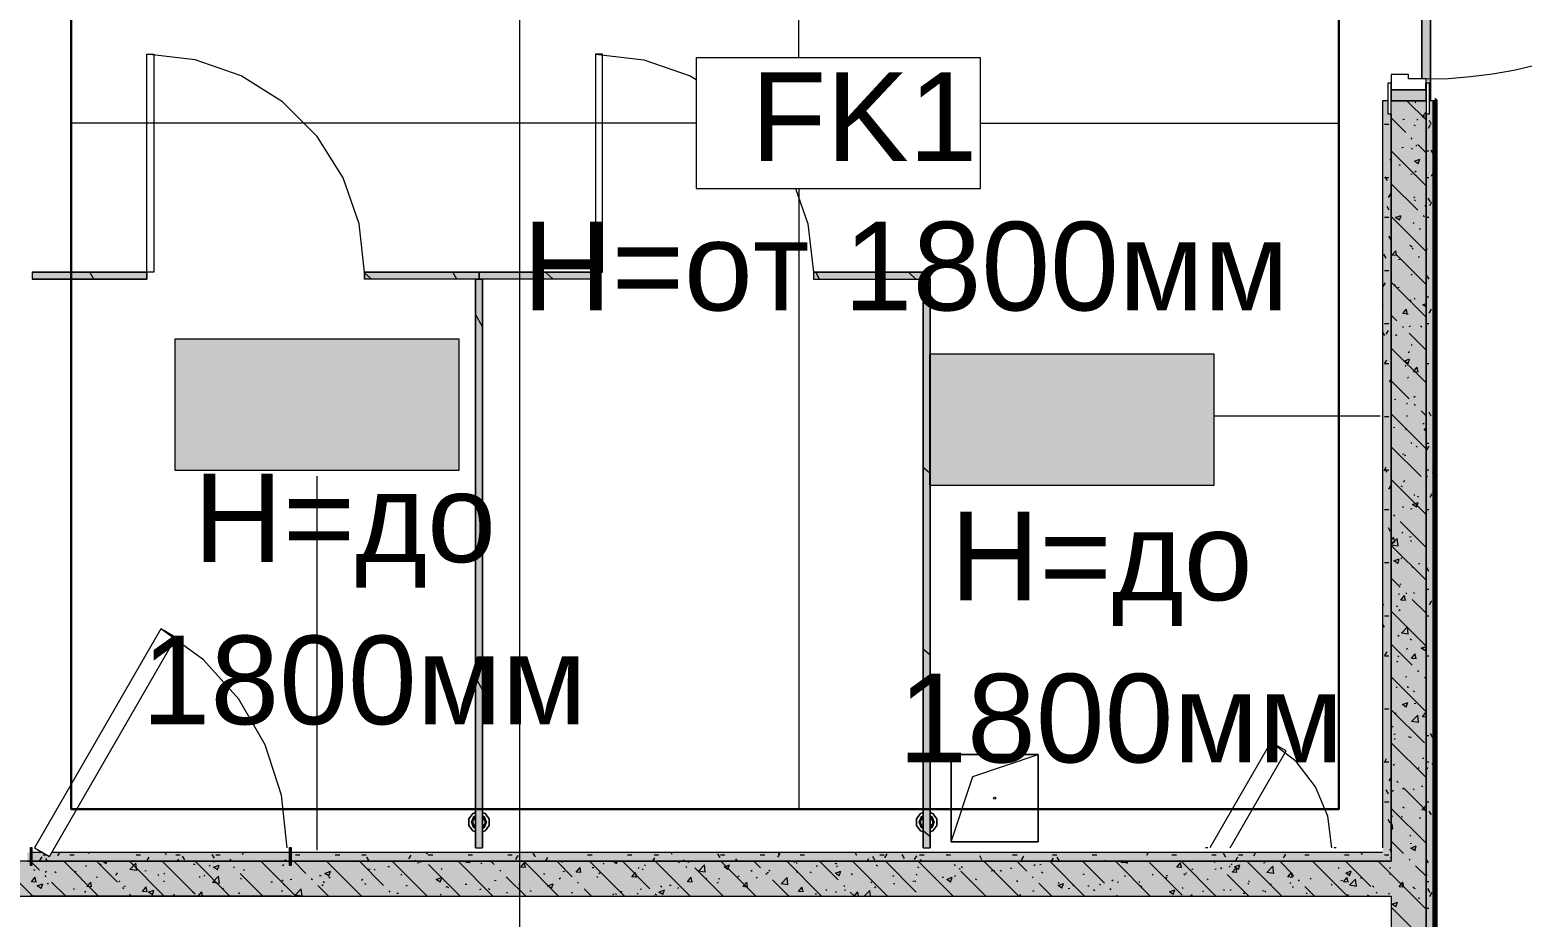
# Model space of a CAD drawing. Header units: millimetres. Extents: x -3817 to 677485, y -22715 to 103890.
# Drawn here: x 398118 to 401543, y 25246 to 27282 of the extents above; entities that cross this region are included whole.
import ezdxf

# ---------------------------------------------------------------- set-up
doc = ezdxf.new("R2010")
doc.units = ezdxf.units.MM
doc.layers.add('PDF _Геометрия', color=7, linetype='Continuous', true_color=0x1d1d1d)
doc.layers.add('PDF _Сплошная заливка', color=7, linetype='Continuous', true_color=0xffffff)
doc.layers.add('PDF _Текст', color=7, linetype='Continuous')
doc.styles.add('PDF GOST-Common', font='arial.ttf')

msp = doc.modelspace()

# ---------------------------------------------------------------- hatches: boundary and pattern name
at = {"layer": 'PDF _Сплошная заливка', "transparency": 33554559}
h = msp.add_hatch(color=256, dxfattribs=at)
h.paths.add_polyline_path([(401222.9, 25394), (401242.9, 25394), (401242.5, 27089), (401234.9, 27089), (401234.9, 27119), (401222.9, 27119), (401222.9, 25405)], flags=0)
h.paths.add_polyline_path([(401234.9, 28219), (401234.9, 28249), (401242.9, 28249), (401242.9, 28499), (401222.9, 28499), (401222.9, 28219)], flags=0)
h = msp.add_hatch(color=256, dxfattribs=at)
h.paths.add_polyline_path([(401322.9, 21019), (401322.9, 21459), (401242.9, 21459), (401242.9, 21019), (401247.9, 21019)], flags=0)
h.paths.add_polyline_path([(401242.9, 22559), (401322.9, 22559), (401322.9, 24619), (401242.9, 24619), (401242.9, 22589)], flags=0)
h.paths.add_polyline_path([(401322.9, 25119), (401322.9, 27119), (401242.9, 27119), (401242.9, 25119), (401256.8, 25119)], flags=0)
h.paths.add_polyline_path([(401322.9, 28219), (401322.9, 28506.5), (401242.9, 28506.5), (401242.9, 28219)], flags=0)
h = msp.add_hatch(color=256, dxfattribs=at)
h.paths.add_polyline_path([(401342.9, 20719), (401342.9, 21459), (401330.9, 21459), (401330.9, 21429), (401322.9, 21429), (401322.9, 20719)], flags=0)
h.paths.add_polyline_path([(401342.9, 22559), (401342.9, 27119), (401330.9, 27119), (401330.9, 27089), (401322.9, 27089), (401322.9, 22589), (401330.9, 22589), (401330.9, 22559)], flags=0)
h.paths.add_polyline_path([(401330.9, 28219), (401342.9, 28219), (401342.9, 28469), (401322.9, 28469), (401322.9, 28249), (401330.9, 28249)], flags=0)
at = {"layer": 'PDF _Сплошная заливка', "true_color": 0x494949, "transparency": 33554559}
h = msp.add_hatch(color=251, dxfattribs=at)
h.paths.add_polyline_path([(401322.9, 28169), (401332.9, 28169), (401330.9, 28179), (401322.9, 28179)], flags=0)
h.paths.add_polyline_path([(401332.9, 27119), (401332.9, 28129), (401322.9, 28129), (401322.9, 28169), (401312.9, 28169), (401312.9, 27169), (401322.9, 27169), (401324.7, 27159), (401330.9, 27159), (401330.9, 27119)], flags=0)
at = {"layer": 'PDF _Сплошная заливка', "true_color": 0xe2ddcd, "transparency": 33554559}
for points in [[(399141.3, 25405), (399157.3, 25405), (399157.3, 26709.5), (399141.3, 26709.5), (399141.3, 25599.6)], [(400168.6, 25405), (400184.6, 25405), (400184.6, 26709.5), (400168.6, 26709.5), (400168.6, 25599.6)]]:
    msp.add_hatch(color=254, dxfattribs=at).paths.add_polyline_path(points)
at = {"layer": 'PDF _Сплошная заливка', "transparency": 33554559}
h = msp.add_hatch(color=256, dxfattribs=at)
h.paths.add_polyline_path([(398118.9, 25374), (398118.9, 25394), (398112.9, 25394), (398112.9, 25374)], flags=0)
h.paths.add_polyline_path([(401242.9, 25374), (401242.9, 25394), (398718.9, 25394), (398718.9, 25374), (400768.6, 25374)], flags=0)
h.paths.add_polyline_path([(398518, 25374), (398713.9, 25374), (398713.9, 25394), (398168.7, 25394), (398163.5, 25385), (398147.9, 25394), (398123.9, 25394), (398123.9, 25374)], flags=0)
msp.add_hatch(color=256, dxfattribs=at).paths.add_polyline_path([(399268.2, 25294), (401242.9, 25294), (401242.9, 25374), (398718.9, 25374), (398718.9, 25365), (398713.9, 25365), (398713.9, 25374), (398123.9, 25373.7), (398123.9, 25365), (398118.9, 25365), (398118.9, 25374), (398092.9, 25374), (398092.9, 25294), (398893.1, 25294)])

# ---------------------------------------------------------------- linework, layer by layer
at = {"layer": 'PDF _Геометрия', "color": 253, "lineweight": 9, "true_color": 0xaaaaaa}
for points in [[(399242.9, 24888.6), (399242.9, 26817.1), (399242.9, 29317.1)], [(398708.9, 25405), (398696.2, 25525.6), (398658.7, 25640.9), (398598.1, 25745.9), (398517, 25836), (398418.9, 25907.3)], [(401106.9, 25405), (401097.3, 25477.5), (401069.4, 25545), (401024.9, 25603), (400966.9, 25647.5)]]:
    msp.add_lwpolyline(points, dxfattribs=at)
at = {"layer": 'PDF _Геометрия', "color": 231, "lineweight": 30, "true_color": 0xff80c0}
msp.add_lwpolyline([(401122.9, 28399), (400702.9, 28399), (400702.9, 28699), (398212.9, 28699), (398212.9, 25494), (401122.9, 25494)], close=True, dxfattribs=at)
at = {"layer": 'PDF _Геометрия', "color": 7, "lineweight": 9}
for points in [[(399882.9, 27217.4), (399882.9, 28699)], [(398112.9, 25374), (398118.9, 25374), (398112.9, 25374), (398092.9, 25374), (398092.9, 28536.5), (398092.9, 25374)], [(399416.7, 26709.5), (399416.7, 26725.5), (399416.7, 26709.5), (399149.6, 26709.5), (398886.8, 26709.5), (398886.8, 26725.5), (398874.2, 26836.7), (398837.2, 26942.4), (398777.7, 27037.2), (398698.5, 27116.4), (398603.7, 27176), (398498, 27212.9), (398386.8, 27225.5), (398402.8, 27225.5), (398402.8, 26725.5), (398386.8, 26725.5), (398386.8, 27225.5)], [(399416.7, 27225.5), (399416.7, 26725.5), (399432.7, 26725.5), (399432.7, 27225.5), (399416.7, 27225.5), (399527.9, 27212.9), (399633.6, 27176), (399647.4, 27167.3)], [(401222.9, 27119), (401222.9, 25405)], [(399647.4, 27067.4), (398212.9, 27067.4)], [(401242.9, 25394), (401242.9, 27089), (401242.9, 25394), (401242.9, 25374), (398718.9, 25374), (401242.9, 25374)], [(400300.5, 27067.4), (401122.9, 27067.4)], [(399875.9, 26917.4), (399904.1, 26836.7), (399916.7, 26725.5), (399916.7, 26709.5), (400183.7, 26709.5), (400183.7, 26725.5), (400183.7, 26709.5)], [(399882.9, 26917.4), (399882.9, 25494)], [(398123.9, 26725.5), (398386.8, 26725.5), (398123.9, 26725.5)], [(398123.9, 26725.5), (398123.9, 26709.5)], [(398886.8, 26725.5), (399149.6, 26725.5), (398886.8, 26725.5)], [(398886.8, 26725.5), (398886.8, 26709.5)], [(399149.6, 26725.5), (399416.7, 26725.5), (399149.6, 26725.5)], [(399916.7, 26725.5), (400183.7, 26725.5), (399916.7, 26725.5)], [(399916.7, 26725.5), (399916.7, 26709.5)], [(398123.9, 26709.5), (398386.8, 26709.5), (398123.9, 26709.5)], [(399141.3, 25405), (399141.3, 26709.5), (399141.3, 25405)], [(399141.3, 26709.5), (399157.3, 26709.5)], [(399157.3, 25405), (399157.3, 26709.5), (399157.3, 25405)], [(400168.6, 25405), (400168.6, 26709.5), (400168.6, 25405)], [(400168.6, 26709.5), (400184.6, 26709.5)], [(400184.6, 25405), (400184.6, 26709.5), (400184.6, 25405)], [(401217.4, 26395.5), (400836.3, 26395.5)], [(398777.5, 25399.5), (398777.5, 26257.8)], [(400232.9, 25418.9), (400282.9, 25568.9), (400432.9, 25618.9)], [(399141.3, 25475.5), (399138.6, 25474.4), (399134.2, 25463.7), (399138.6, 25453), (399141.3, 25451.9)], [(399141.3, 25452), (399141.3, 25454.7), (399141.3, 25458.4), (399141.3, 25462.2), (399141.3, 25465.5), (399141.3, 25469.2), (399141.3, 25472.7), (399141.3, 25475.4)], [(399157.3, 25451.9), (399159.9, 25453), (399164.3, 25463.7), (399159.9, 25474.4), (399157.3, 25475.5)], [(399157.3, 25475.4), (399157.3, 25472.7), (399157.3, 25469), (399157.3, 25465.2), (399157.3, 25461.9), (399157.3, 25458.2), (399157.3, 25454.7), (399157.3, 25452)], [(400168.6, 25475.5), (400166, 25474.4), (400161.6, 25463.7), (400166, 25453), (400168.6, 25451.9)], [(400168.6, 25452), (400168.6, 25454.7), (400168.6, 25458.4), (400168.6, 25462.2), (400168.6, 25465.5), (400168.6, 25469.2), (400168.6, 25472.7), (400168.6, 25475.4)], [(400184.6, 25451.9), (400187.3, 25453), (400191.7, 25463.7), (400187.3, 25474.4), (400184.6, 25475.5)], [(400184.6, 25475.4), (400184.6, 25472.7), (400184.6, 25469), (400184.6, 25465.2), (400184.6, 25461.9), (400184.6, 25458.2), (400184.6, 25454.7), (400184.6, 25452)], [(398147.9, 25394), (398123.9, 25394)], [(398713.9, 25394), (398168.7, 25394)], [(401222.9, 25394), (398718.9, 25394)], [(399141.3, 25405), (399157.3, 25405)], [(400168.6, 25405), (400184.6, 25405)]]:
    msp.add_lwpolyline(points, dxfattribs=at)
for points in [[(401312.9, 27169), (401312.9, 28169)], [(401332.9, 27119), (401332.9, 28129)], [(400300.5, 27217.4), (399647.4, 27217.4), (399647.4, 26917.4), (400300.5, 26917.4)], [(401322.9, 22589), (401322.9, 27089)], [(398386.8, 26709.5), (398386.8, 26725.5)], [(399149.6, 26709.5), (399149.6, 26725.5)], [(399104, 26571.7), (398450.9, 26571.7), (398450.9, 26271.7), (399104, 26271.7)], [(400836.3, 26537.3), (400183.2, 26537.3), (400183.2, 26237.3), (400836.3, 26237.3)], [(400432.9, 25618.9), (400432.9, 25418.9), (400232.9, 25418.9), (400232.9, 25618.9)], [(400432.9, 25618.9), (400232.9, 25618.9), (400232.9, 25418.9), (400432.9, 25418.9)], [(399141.3, 25441.7), (399134.8, 25443.8), (399125.9, 25456.1), (399125.9, 25471.3), (399134.8, 25483.6), (399141.3, 25485.7), (399134.8, 25483.6), (399125.9, 25471.3), (399125.9, 25456.1), (399134.8, 25443.8)], [(399157.3, 25485.7), (399163.7, 25483.6), (399172.7, 25471.3), (399172.7, 25456.1), (399163.7, 25443.8), (399157.3, 25441.7), (399163.7, 25443.8), (399172.7, 25456.1), (399172.7, 25471.3), (399163.7, 25483.6)], [(400168.6, 25441.7), (400162.2, 25443.8), (400153.2, 25456.1), (400153.2, 25471.3), (400162.2, 25483.6), (400168.6, 25485.7), (400162.2, 25483.6), (400153.2, 25471.3), (400153.2, 25456.1), (400162.2, 25443.8)], [(400184.6, 25485.7), (400191.1, 25483.6), (400200, 25471.3), (400200, 25456.1), (400191.1, 25443.8), (400184.6, 25441.7), (400191.1, 25443.8), (400200, 25456.1), (400200, 25471.3), (400191.1, 25483.6)], [(399141.3, 25449.4), (399136.8, 25451.3), (399131.7, 25463.7), (399136.8, 25476.1), (399141.3, 25478), (399136.8, 25476.1), (399131.7, 25463.7), (399136.8, 25451.3)], [(399141.3, 25476.5), (399134.2, 25465.1), (399139.1, 25452.6), (399141.3, 25450.9)], [(399157.3, 25478), (399161.7, 25476.1), (399166.8, 25463.7), (399161.7, 25451.3), (399157.3, 25449.4), (399161.7, 25451.3), (399166.8, 25463.7), (399161.7, 25476.1)], [(399157.3, 25450.9), (399164.3, 25462.3), (399159.4, 25474.8), (399157.3, 25476.5)], [(400168.6, 25449.4), (400164.2, 25451.3), (400159.1, 25463.7), (400164.2, 25476.1), (400168.6, 25478), (400164.2, 25476.1), (400159.1, 25463.7), (400164.2, 25451.3)], [(400168.6, 25476.5), (400161.6, 25465.1), (400166.4, 25452.6), (400168.6, 25450.9)], [(400184.6, 25478), (400189.1, 25476.1), (400194.2, 25463.7), (400189.1, 25451.3), (400184.6, 25449.4), (400189.1, 25451.3), (400194.2, 25463.7), (400189.1, 25476.1)], [(400184.6, 25450.9), (400191.6, 25462.3), (400186.8, 25474.8), (400184.6, 25476.5)], [(398713.9, 25374), (398123.9, 25374)]]:
    msp.add_lwpolyline(points, close=True, dxfattribs=at)
at = {"layer": 'PDF _Геометрия', "color": 253, "lineweight": 13, "true_color": 0xaaaaaa}
for points in [[(401322.9, 27169), (401282.9, 27169), (401282.9, 27179), (401242.9, 27179), (401242.9, 27144), (401322.9, 27144)], [(401234.9, 27159), (401234.9, 27089), (401242.9, 27089), (401242.9, 27159)], [(401242.9, 27159), (401242.9, 27144), (401243.9, 27144), (401243.9, 27159)], [(401242.9, 27144), (401242.9, 27119), (401322.9, 27119), (401322.9, 27144)], [(401321.9, 27159), (401321.9, 27144), (401322.9, 27144), (401322.9, 27159)], [(401322.9, 27159), (401322.9, 27089), (401330.9, 27089), (401330.9, 27159)], [(398418.9, 25907.3), (398128.9, 25405), (398163.5, 25385), (398453.5, 25887.3)], [(398123.9, 25365), (398123.9, 25405), (398118.9, 25405), (398118.9, 25365)], [(398713.9, 25365), (398718.9, 25365), (398718.9, 25405), (398713.9, 25405)]]:
    msp.add_lwpolyline(points, close=True, dxfattribs=at)
at = {"layer": 'PDF _Геометрия', "color": 9, "lineweight": 9, "true_color": 0xc0c0c0}
for points in [[(401234.9, 27119), (401222.9, 27119)], [(401322.9, 27119), (401242.9, 27119)], [(401330.9, 22559), (401342.9, 22559), (401342.9, 27119), (401330.9, 27119)], [(400822.9, 24699), (398092.9, 24699), (398092.9, 25294), (401242.9, 25294), (401242.9, 25119)], [(398718.9, 25294), (398118.9, 25294)]]:
    msp.add_lwpolyline(points, dxfattribs=at)
at = {"layer": 'PDF _Геометрия', "color": 252, "lineweight": 9, "true_color": 0x878787}
for points in [[(401322.9, 27074.9), (401278.8, 27119)], [(401296.7, 27116.4), (401299.1, 27114.1)], [(401322.9, 27082.4), (401314.5, 27083.7), (401322.9, 27092.4)], [(401276.2, 27046.1), (401242.9, 27079.5)], [(401269.7, 27076), (401273, 27076.4)], [(401294.9, 27063.6), (401297.7, 27061.8)], [(401301.5, 27074.2), (401304.2, 27076.3)], [(401314.2, 27081.8), (401317.5, 27082.3)], [(401291.3, 27031), (401288.8, 27033.5)], [(401322.9, 26924), (401242.9, 27004)], [(401267.4, 27011.7), (401270.7, 27012.1)], [(401289.3, 27010.3), (401291.8, 27008)], [(401299.3, 27015), (401302, 27017.1)], [(401322.9, 26999.5), (401303.9, 27018.5)], [(401322.9, 27020.9), (401322.7, 27020.9), (401322.9, 27021.1)], [(401260.2, 26972.7), (401263.1, 26970.9)], [(401305, 26974.2), (401296.2, 26980.1), (401308.6, 26984.9)], [(401297.2, 26955.9), (401299.8, 26957.9)], [(401305, 26974.1), (401308.6, 26984.8)], [(401303.9, 26867.6), (401242.9, 26928.6)], [(401288, 26950.4), (401291.3, 26950.9)], [(401297.7, 26948.8), (401300.6, 26947)], [(401295, 26896.7), (401297.7, 26898.7)], [(401296.1, 26891.3), (401298.6, 26889)], [(401242.9, 26880.5), (401244.5, 26880.7)], [(401322.9, 26773.1), (401242.9, 26853.1)], [(401261.7, 26845.2), (401252.9, 26851.2), (401265.3, 26856)], [(401261.8, 26845.2), (401265.4, 26855.9)], [(401319, 26852.5), (401316.5, 26855)], [(401319.8, 26878.3), (401322.6, 26876.5)], [(401292.9, 26837.5), (401295.5, 26839.5)], [(401306.7, 26825), (401310, 26825.4)], [(401285.2, 26787.5), (401288, 26785.7)], [(401288.8, 26785.2), (401291.3, 26782.9)], [(401243.6, 26777.1), (401242.9, 26777.7)], [(401255.1, 26763.6), (401244.5, 26764.6), (401253.1, 26774.8)], [(401255.1, 26763.6), (401253.1, 26774.7)], [(401322.9, 26697.7), (401256.1, 26764.5)], [(401259.9, 26754.8), (401263.3, 26755.3)], [(401290.7, 26778.3), (401293.4, 26780.3)], [(401304.4, 26760.7), (401307.8, 26761.1)], [(401322.6, 26763.6), (401322.9, 26763.4)], [(401288.5, 26719.1), (401291.2, 26721.1)], [(401322.9, 26622.3), (401242.9, 26702.3)], [(401249.8, 26697.1), (401252.6, 26695.3)], [(401257.7, 26690.6), (401261, 26691)], [(401286.4, 26659.9), (401289, 26662)], [(401295.6, 26666.1), (401298.1, 26663.8)], [(401322.9, 26645.9), (401315.8, 26650.7), (401322.9, 26653.4)], [(401256.1, 26613.6), (401242.9, 26626.9)], [(401279.8, 26629.9), (401269.2, 26630.8), (401277.7, 26641.1)], [(401279.8, 26629.9), (401277.8, 26641)], [(401278.2, 26629.3), (401281.6, 26629.7)], [(401252.6, 26582.3), (401255.5, 26580.5)], [(401271.2, 26598.5), (401268.7, 26601.1)], [(401322.9, 26546.9), (401283.8, 26586)], [(401284.2, 26600.7), (401286.9, 26602.8)], [(401310.1, 26602.2), (401312.9, 26600.4)], [(401322.9, 26471.4), (401242.9, 26551.4)], [(401288.3, 26560), (401290.7, 26557.8)], [(401281.4, 26515.8), (401272.5, 26521.7), (401285, 26526.5)], [(401274.7, 26511.8), (401277.5, 26510)], [(401281.4, 26515.7), (401285, 26526.5)], [(401282.1, 26541.5), (401284.7, 26543.6)], [(401283.8, 26435.1), (401242.9, 26476)], [(401279.9, 26482.3), (401282.5, 26484.4)], [(401304.5, 26496.2), (401293.8, 26497.1), (401302.4, 26507.3)], [(401297, 26503.8), (401300.3, 26504.3)], [(401304.5, 26496.1), (401302.4, 26507.3)], [(401242.9, 26419.2), (401242.9, 26419.2)], [(401250.2, 26433.7), (401253.5, 26434.2)], [(401277.7, 26423.2), (401280.4, 26425.2)], [(401294.7, 26439.6), (401298, 26440)], [(401295.1, 26441), (401297.6, 26438.7)], [(401298.9, 26420), (401296.4, 26422.5)], [(401322.9, 26396), (401311.5, 26407.4)], [(401322.9, 26320.5), (401242.9, 26400.5)], [(401277.6, 26397.1), (401280.4, 26395.3)], [(401315.3, 26378.3), (401318.6, 26378.7)], [(401247.9, 26369.4), (401251.3, 26369.9)], [(401275.6, 26364), (401278.2, 26366)], [(401322.9, 26363), (401318.5, 26363.4), (401322.9, 26368.6)], [(401311.5, 26256.6), (401242.9, 26325.1)], [(401268.5, 26308.2), (401271.8, 26308.6)], [(401273.4, 26304.8), (401276.1, 26306.8)], [(401287.7, 26334.9), (401290.2, 26332.6)], [(401299.6, 26326.6), (401302.4, 26324.8)], [(401322.9, 26169.7), (401242.9, 26249.7)], [(401271.2, 26245.6), (401273.9, 26247.6)], [(401265, 26235.7), (401267.8, 26233.9)], [(401294.6, 26215.8), (401297, 26213.5)], [(401302.5, 26211.9), (401305.3, 26210.1)], [(401251.1, 26166.1), (401248.6, 26168.6)], [(401269.1, 26186.4), (401271.7, 26188.4)], [(401287.3, 26182.7), (401290.6, 26183.2)], [(401301, 26186.3), (401292.1, 26192.3), (401304.6, 26197.1)], [(401301, 26186.3), (401304.6, 26197)], [(401322.9, 26094.3), (401263.7, 26153.5)], [(401242.9, 26110.1), (401248.9, 26117.3)], [(401242.9, 26100.3), (401256.5, 26114.5)], [(401242.9, 26112.9), (401243.8, 26113)], [(401242.9, 26106.8), (401250.9, 26106.1)], [(401242.9, 26100), (401258.5, 26097.6)], [(401322.9, 26018.8), (401242.9, 26098.8)], [(401251, 26106), (401248.9, 26117.2)], [(401258.5, 26097.5), (401256.5, 26114.4)], [(401266.9, 26127.2), (401269.6, 26129.3)], [(401285, 26118.5), (401288.3, 26118.9)], [(401287.2, 26109.7), (401289.7, 26107.5)], [(401257.7, 26057.4), (401248.9, 26063.4), (401261.3, 26068.1)], [(401257.7, 26057.3), (401261.3, 26068.1)], [(401264.8, 26068), (401267.4, 26070.1)], [(401289.9, 26050.5), (401292.7, 26048.7)], [(401305.6, 26057.2), (401308.9, 26057.6)], [(401263.7, 26002.6), (401242.9, 26023.4)], [(401262.6, 26008.8), (401265.3, 26010.9)], [(401258.8, 25987.1), (401262.1, 25987.5)], [(401275.6, 25972.4), (401265, 25973.3), (401273.6, 25983.5)], [(401275.6, 25972.3), (401273.6, 25983.5)], [(401278.8, 25987.5), (401276.2, 25990)], [(401322.9, 25943.4), (401291.3, 25975)], [(401294, 25990.7), (401296.5, 25988.4)], [(401322.9, 25867.9), (401242.9, 25947.9)], [(401254.5, 25960.1), (401257.4, 25958.3)], [(401260.4, 25949.7), (401263.1, 25951.7)], [(401282, 25895), (401266.2, 25897.4), (401280.1, 25911.8)], [(401282.1, 25894.9), (401280.1, 25911.8)], [(401291.3, 25824.1), (401242.9, 25872.5)], [(401258.3, 25890.5), (401260.9, 25892.5)], [(401277.5, 25861.6), (401280.8, 25862)], [(401286.7, 25884.6), (401289.2, 25882.3)], [(401320.6, 25856.9), (401311.7, 25862.8), (401322.9, 25867.1)], [(401314.8, 25865.3), (401317.7, 25863.5)], [(401320.6, 25856.8), (401322.9, 25863.7)], [(401322, 25867.5), (401322.9, 25867.6)], [(401256.1, 25831.3), (401258.8, 25833.3)], [(401257.4, 25845.4), (401260.2, 25843.6)], [(401300.3, 25838.6), (401289.7, 25839.6), (401298.2, 25849.8)], [(401300.3, 25838.6), (401298.2, 25849.7)], [(401322.9, 25717.1), (401242.9, 25797.1)], [(401275.3, 25797.3), (401278.6, 25797.8)], [(401306.4, 25809), (401303.9, 25811.5)], [(401322.9, 25792.5), (401319, 25796.4)], [(401253.9, 25772.1), (401256.6, 25774.1)], [(401279.4, 25774.9), (401282.3, 25773.1)], [(401293.5, 25765.5), (401296, 25763.3)], [(401277.3, 25728), (401268.5, 25733.9), (401280.9, 25738.7)], [(401277.3, 25727.9), (401280.9, 25738.6)], [(401295.8, 25736.1), (401299.1, 25736.5)], [(401319, 25645.6), (401243.6, 25721)], [(401251.8, 25712.9), (401254.4, 25714.9)], [(401305.6, 25692.3), (401289.8, 25694.8), (401303.6, 25709.2)], [(401305.6, 25692.3), (401303.7, 25709.2)], [(401322.9, 25705.1), (401314.3, 25705.8), (401322.9, 25716)], [(401244.8, 25684), (401247.7, 25682.2)], [(401249, 25665.9), (401252.4, 25666.4)], [(401249.6, 25653.7), (401252.3, 25655.8)], [(401282.3, 25660.1), (401285.1, 25658.3)], [(401286.2, 25659.4), (401288.6, 25657.2)], [(401322.9, 25566.2), (401242.9, 25646.2)], [(401247.5, 25594.5), (401250.1, 25596.6)], [(401304.4, 25589.6), (401307.2, 25587.8)], [(401314.6, 25610.6), (401317.9, 25611)], [(401243.6, 25570.1), (401242.9, 25570.8)], [(401258.6, 25555), (401256.1, 25557.6)], [(401245.3, 25535.3), (401248, 25537.4)], [(401267.8, 25540.5), (401271.1, 25540.9)], [(401322.9, 25490.8), (401271.2, 25542.5)], [(401293, 25540.4), (401295.5, 25538.1)], [(401312.3, 25546.3), (401315.6, 25546.8)], [(401322.9, 25415.3), (401242.9, 25495.3)], [(401269.7, 25498.8), (401272.6, 25497)], [(401322.9, 25490.7), (401313.4, 25492.2), (401322.9, 25502.1)], [(401242.9, 25457.5), (401244.7, 25459.7)], [(401242.9, 25448.9), (401246.8, 25448.6)], [(401243.1, 25476.1), (401245.8, 25478.2)], [(401246.8, 25448.5), (401244.7, 25459.7)], [(401265.5, 25476.2), (401268.9, 25476.6)], [(401307.2, 25474.9), (401310.1, 25473.1)], [(401271.2, 25391.6), (401242.9, 25419.9)], [(401242.9, 25418.4), (401243.6, 25419)], [(401285.6, 25434.3), (401288.1, 25432)], [(401286.1, 25414.9), (401289.4, 25415.4)], [(398125.1, 25294), (398092.9, 25326.2), (398012.9, 25406.2)], [(401296.9, 25398.5), (401288.1, 25404.5), (401300.5, 25409.2)], [(401296.9, 25398.4), (401300.5, 25409.2)], [(398140.7, 25353.9), (398123.9, 25370.7)], [(398127.1, 25355.5), (398130, 25353.7)], [(398153.7, 25349.2), (398156.4, 25351.2)], [(398176, 25350.6), (398178.4, 25348.4)], [(398276, 25294), (398196, 25374)], [(398222, 25351.5), (398224.9, 25349.7)], [(398246.1, 25362.5), (398248.7, 25364.6)], [(398319.2, 25326.2), (398271.4, 25374)], [(398279.7, 25368.4), (398282.1, 25366.2)], [(398285.9, 25374), (398293.5, 25368.9)], [(398293.5, 25368.8), (398295.3, 25374)], [(398317, 25347.5), (398319.8, 25345.7)], [(398426.8, 25294), (398346.8, 25374)], [(398363.8, 25352.7), (398348, 25355.1), (398361.8, 25369.6)], [(398363.8, 25352.6), (398361.9, 25369.5)], [(398382, 25352.5), (398385.3, 25352.9)], [(398497.8, 25298.6), (398422.3, 25374)], [(398426, 25347.2), (398428.4, 25344.9)], [(398494.3, 25367.2), (398497.6, 25367.7)], [(398577.7, 25294), (398497.7, 25374)], [(398529.7, 25365), (398532.1, 25362.7)], [(398538.8, 25373.1), (398542.1, 25373.5)], [(398549, 25354.6), (398540.2, 25360.6), (398552.6, 25365.4)], [(398549.1, 25354.6), (398552.7, 25365.3)], [(398573.2, 25374), (398573.2, 25374)], [(398588.3, 25358.9), (398585.8, 25361.4)], [(398653.2, 25294), (398600.9, 25346.3)], [(398608.6, 25353.1), (398611.3, 25355.1)], [(398728.6, 25294), (398648.6, 25374)], [(398698.4, 25364.5), (398701.1, 25366.5)], [(398751.7, 25346.3), (398724.1, 25374)], [(398804.6, 25340.4), (398795.7, 25346.3), (398808.2, 25351.1)], [(398879.4, 25294), (398799.4, 25374)], [(398804.6, 25340.3), (398808.2, 25351.1)], [(398930.2, 25318.7), (398874.9, 25374)], [(398895.8, 25356.1), (398899.1, 25356.6)], [(398908.6, 25356.2), (398911.1, 25353.9)], [(398940.3, 25362), (398943.6, 25362.4)], [(399030.3, 25294), (398950.3, 25374)], [(399007.7, 25370.9), (399011, 25371.3)], [(399012.3, 25373.9), (399014.8, 25371.7)], [(399105.8, 25294), (399033.3, 25366.5)], [(399062.1, 25355.9), (399064.7, 25357.9)], [(399181.2, 25294), (399101.2, 25374)], [(399128.1, 25370.8), (399117.5, 25371.7), (399119.4, 25374)], [(399128.1, 25370.7), (399127.5, 25374)], [(399153.4, 25368.4), (399156, 25370.4)], [(399184.2, 25366.5), (399176.7, 25374)], [(399199.3, 25351.4), (399196.8, 25353.9)], [(399255.6, 25359.6), (399245, 25360.5), (399253.6, 25370.7)], [(399332, 25294), (399252, 25374)], [(399255.7, 25359.5), (399253.6, 25370.7)], [(399297.3, 25345), (399300.6, 25345.5)], [(399362.7, 25338.8), (399327.5, 25374)], [(399339, 25373.9), (399341.8, 25372.1)], [(399341.8, 25350.9), (399345.2, 25351.3)], [(399383.2, 25348.4), (399372.5, 25349.4), (399381.1, 25359.6)], [(399383.2, 25348.4), (399381.1, 25359.5)], [(399482.9, 25294), (399402.9, 25374)], [(399409.2, 25359.7), (399412.5, 25360.2)], [(399424.6, 25346.4), (399427.3, 25348.5)], [(399433.9, 25369.9), (399436.7, 25368.1)], [(399457.9, 25374), (399465, 25369.2)], [(399465, 25369.2), (399466.6, 25374)], [(399541.3, 25311.1), (399478.4, 25374)], [(399510.7, 25337.3), (399500.1, 25338.2), (399508.6, 25348.4)], [(399510.7, 25337.2), (399508.7, 25348.4)], [(399514.4, 25357.8), (399517.1, 25359.8)], [(399523.4, 25356.9), (399525.9, 25354.6)], [(399528.8, 25365.9), (399531.6, 25364)], [(399633.8, 25294), (399553.8, 25374)], [(399606.8, 25371.1), (399609.5, 25373.2)], [(399623.7, 25361.8), (399626.5, 25360)], [(399627.8, 25374), (399629.6, 25372.4)], [(399631.8, 25371.5), (399629.3, 25374)], [(399709.3, 25294), (399644.4, 25358.9)], [(399668.5, 25349.3), (399652.7, 25351.8), (399666.6, 25366.2)], [(399668.5, 25349.3), (399666.6, 25366.1)], [(399784.6, 25294), (399704.6, 25374)], [(399720.5, 25355), (399711.7, 25361), (399724.1, 25365.8)], [(399718.6, 25357.8), (399721.4, 25356)], [(399720.5, 25355), (399724.1, 25365.7)], [(399773.4, 25353.4), (399775.9, 25351.1)], [(399795.2, 25358.9), (399780.1, 25374)], [(399810.3, 25343.8), (399807.8, 25346.3)], [(399810.7, 25348.6), (399814, 25349.1)], [(399813.5, 25353.8), (399816.4, 25352)], [(399935.5, 25294), (399855.5, 25374)], [(399871, 25373.7), (399873.8, 25371.9)], [(399877.1, 25371.2), (399879.6, 25368.9)], [(399878.1, 25349.2), (399880.7, 25351.2)], [(399908.4, 25349.8), (399911.3, 25348)], [(399923, 25363.4), (399926.3, 25363.9)], [(399973.8, 25331.2), (399931, 25374)], [(399965.9, 25369.7), (399968.7, 25367.9)], [(399976, 25340.8), (399967.2, 25346.7), (399979.6, 25351.5)], [(399967.5, 25369.3), (399970.8, 25369.7)], [(399969.4, 25361.7), (399972, 25363.7)], [(399976.1, 25340.7), (399979.7, 25351.5)], [(400003.4, 25345.8), (400006.2, 25344)], [(400086.4, 25294), (400006.4, 25374)], [(400059.2, 25373.1), (400060.4, 25374)], [(400060.8, 25365.7), (400063.6, 25363.9)], [(400152.3, 25303.6), (400081.9, 25374)], [(400155.7, 25361.7), (400158.5, 25359.9)], [(400237.3, 25294), (400157.3, 25374)], [(400242.8, 25363.9), (400240.3, 25366.5)], [(400250.6, 25357.7), (400253.4, 25355.9)], [(400312.7, 25294), (400255.4, 25351.4)], [(400256.1, 25362.4), (400258.6, 25360.1)], [(400388.1, 25294), (400308.1, 25374)], [(400324.5, 25352.3), (400327.8, 25352.7)], [(400330.5, 25351.1), (400333.1, 25353.2)], [(400345.5, 25353.6), (400348.3, 25351.8)], [(400369, 25358.2), (400372.3, 25358.6)], [(400406.2, 25351.4), (400383.6, 25374)], [(400422.8, 25364.4), (400425.5, 25366.5)], [(400436.3, 25367), (400439.6, 25367.5)], [(400440.4, 25349.6), (400443.3, 25347.8)], [(400539, 25294), (400459, 25374)], [(400584.8, 25323.7), (400534.5, 25374)], [(400535.3, 25345.6), (400538.2, 25343.8)], [(400689.9, 25294), (400609.9, 25374)], [(400633.8, 25370.6), (400623.2, 25371.5), (400625.2, 25374)], [(400630, 25374), (400636.5, 25369.6)], [(400633.8, 25370.6), (400633.2, 25374)], [(400636.5, 25369.6), (400638, 25374)], [(400763.3, 25296), (400687.9, 25371.5)], [(400761.3, 25359.5), (400750.7, 25360.4), (400759.3, 25370.6)], [(400761.3, 25359.4), (400759.3, 25370.5)], [(400840.7, 25294), (400760.7, 25374)], [(400767.2, 25345.3), (400769.7, 25343)], [(400770.5, 25347.1), (400773.8, 25347.5)], [(400785.4, 25355), (400788, 25357.1)], [(400838.7, 25371.5), (400836.2, 25374)], [(400837.8, 25355.9), (400841.1, 25356.4)], [(400853.8, 25356.4), (400851.3, 25358.9)], [(400870.9, 25363.1), (400873.4, 25360.8)], [(400875.2, 25366.4), (400877.8, 25368.4)], [(400888.9, 25348.3), (400878.2, 25349.2), (400886.8, 25359.4)], [(400892, 25355.4), (400883.2, 25361.4), (400895.6, 25366.1)], [(400888.9, 25348.2), (400886.8, 25359.4)], [(400892, 25355.3), (400895.6, 25366.1)], [(400991.6, 25294), (400911.6, 25374)], [(400950.1, 25370.7), (400953.4, 25371.1)], [(400973.2, 25345.9), (400957.4, 25348.4), (400971.3, 25362.8)], [(400973.3, 25345.9), (400971.3, 25362.8)], [(401017.3, 25343.8), (400987.1, 25374)], [(401016.4, 25337.1), (401005.8, 25338.1), (401014.3, 25348.3)], [(401016.4, 25337.1), (401014.3, 25348.2)], [(401142.5, 25294), (401062.5, 25374)], [(401120.9, 25359.7), (401123.3, 25357.4)], [(401195.8, 25316.2), (401137.9, 25374)], [(401147.5, 25341.2), (401138.7, 25347.1), (401151.1, 25351.9)], [(401146.5, 25344.4), (401149.1, 25346.5)], [(401147.5, 25341.1), (401151.1, 25351.8)], [(401322.9, 25264.4), (401242.9, 25344.4), (401213.3, 25374)], [(401238.8, 25357.8), (401241.5, 25359.8)], [(401286.3, 25376.5), (401283.8, 25379)], [(401322.9, 25339.9), (401298.9, 25363.9)], [(398132.6, 25326.3), (398121.9, 25327.2), (398130.5, 25337.4)], [(398132.6, 25326.2), (398130.5, 25337.4)], [(398144.1, 25311.5), (398135.3, 25317.5), (398147.7, 25322.3)], [(398144.1, 25311.5), (398147.8, 25322.2)], [(398155.8, 25338.8), (398153.3, 25341.3)], [(398157.9, 25322.9), (398161.2, 25323.4)], [(398200.6, 25294), (398168.4, 25326.2)], [(398218.6, 25311.6), (398221.1, 25309.3)], [(398260.1, 25315.1), (398249.5, 25316.1), (398258, 25326.3)], [(398260.1, 25315.1), (398258, 25326.2)], [(398270.2, 25337.7), (398273.5, 25338.2)], [(398314.7, 25343.6), (398318, 25344)], [(398322.3, 25329.4), (398324.7, 25327.1)], [(398334.3, 25311.1), (398331.8, 25313.6)], [(398335.2, 25315.9), (398337.8, 25317.9)], [(398387.6, 25304), (398377, 25304.9), (398385.6, 25315.1)], [(398387.6, 25303.9), (398385.6, 25315.1)], [(398411.9, 25343.5), (398414.7, 25341.7)], [(398425, 25327.2), (398427.7, 25329.3)], [(398506.8, 25339.5), (398509.6, 25337.7)], [(398517.3, 25340.6), (398520, 25342.6)], [(398553.6, 25323.3), (398537.8, 25325.7), (398551.6, 25340.1)], [(398553.6, 25323.2), (398551.6, 25340.1)], [(398559.4, 25311.8), (398562.7, 25312.3)], [(398601.7, 25335.4), (398604.5, 25333.6)], [(398671.7, 25326.6), (398675, 25327.1)], [(398696.6, 25331.4), (398699.4, 25329.6)], [(398701.2, 25320.6), (398703.7, 25318.3)], [(398716.2, 25332.5), (398719.5, 25332.9)], [(398766.8, 25331.2), (398764.3, 25333.8)], [(398804.1, 25294), (398779.4, 25318.7)], [(398783.5, 25341.3), (398786.8, 25341.8)], [(398788.6, 25318.6), (398791.3, 25320.7)], [(398791.5, 25327.4), (398794.4, 25325.6)], [(398804.9, 25338.4), (398807.4, 25336.1)], [(398879.9, 25331.1), (398882.6, 25333.2)], [(398886.4, 25323.4), (398889.3, 25321.6)], [(398969.7, 25342.5), (398972.4, 25344.6)], [(398981.4, 25319.4), (398984.2, 25317.6)], [(399060.1, 25326.1), (399051.2, 25332.1), (399063.7, 25336.9)], [(399060.1, 25326.1), (399063.7, 25336.8)], [(399073.2, 25315.5), (399076.5, 25315.9)], [(399076.3, 25315.4), (399079.1, 25313.6)], [(399117.7, 25321.4), (399121, 25321.8)], [(399151.2, 25309.2), (399153.9, 25311.2)], [(399171.2, 25311.4), (399174, 25309.6)], [(399185, 25330.2), (399188.4, 25330.7)], [(399256.7, 25294), (399211.9, 25338.8)], [(399241, 25320.6), (399243.7, 25322.6)], [(399315.6, 25311.9), (399306.8, 25317.9), (399319.2, 25322.6)], [(399315.6, 25311.8), (399319.2, 25322.6)], [(399316, 25321.3), (399318.5, 25319)], [(399333.3, 25333.9), (399336, 25335.9)], [(399377.8, 25323.7), (399375.3, 25326.2)], [(399407.5, 25294), (399390.4, 25311.1)], [(399419.7, 25339.1), (399422.2, 25336.8)], [(399566, 25317.8), (399568.5, 25315.6)], [(399586.5, 25319.1), (399589.9, 25319.6)], [(399604.6, 25311.9), (399607.3, 25314)], [(399638.2, 25326.1), (399627.6, 25327.1), (399636.2, 25337.3)], [(399638.3, 25326.1), (399636.2, 25337.2)], [(399669.7, 25335.6), (399672.2, 25333.4)], [(399695.9, 25324.5), (399698.6, 25326.5)], [(399698.8, 25333.9), (399702.1, 25334.3)], [(399743.3, 25339.8), (399746.7, 25340.2)], [(399765.8, 25315), (399755.1, 25315.9), (399763.7, 25326.1)], [(399765.8, 25314.9), (399763.7, 25326.1)], [(399785.7, 25335.8), (399788.4, 25337.9)], [(399860.1, 25294), (399822.9, 25331.2)], [(399858.3, 25319.9), (399842.5, 25322.3), (399856.3, 25336.8)], [(399858.3, 25319.8), (399856.3, 25336.7)], [(399893.3, 25303.8), (399882.7, 25304.7), (399891.2, 25315)], [(399893.3, 25303.8), (399891.3, 25314.9)], [(399988.8, 25316.2), (399986.3, 25318.7)], [(400048.7, 25326.8), (400051.2, 25324.5)], [(400057, 25313.9), (400059.7, 25315.9)], [(400098.3, 25341.8), (400101.1, 25340)], [(400100.3, 25322.8), (400103.6, 25323.2)], [(400144.8, 25328.7), (400148.2, 25329.1)], [(400149.4, 25327.2), (400152, 25329.3)], [(400152.4, 25344.6), (400154.9, 25342.3)], [(400193.2, 25337.8), (400196, 25336)], [(400212.2, 25337.5), (400215.5, 25338)], [(400231.6, 25326.5), (400222.7, 25332.5), (400235.2, 25337.3)], [(400231.6, 25326.5), (400235.2, 25337.2)], [(400240.6, 25339.7), (400243.3, 25341.8)], [(400288.1, 25333.8), (400290.9, 25332)], [(400383, 25329.8), (400385.8, 25328)], [(400421.3, 25336.3), (400418.8, 25338.8)], [(400463.6, 25294), (400433.9, 25323.7)], [(400477.9, 25325.7), (400480.8, 25323.9)], [(400487.1, 25312.3), (400478.2, 25318.3), (400490.7, 25323)], [(400487.1, 25312.2), (400490.7, 25323)], [(400501.8, 25311.7), (400505.2, 25312.1)], [(400511.9, 25317.8), (400514.6, 25319.8)], [(400546.3, 25317.6), (400549.7, 25318)], [(400572.8, 25321.7), (400575.7, 25319.9)], [(400599.9, 25308.6), (400597.3, 25311.1)], [(400601.7, 25329.2), (400604.4, 25331.2)], [(400613.7, 25326.4), (400617, 25326.9)], [(400630.3, 25341.6), (400633.1, 25339.8)], [(400663.5, 25327.5), (400666, 25325.2)], [(400667.8, 25317.7), (400670.6, 25315.9)], [(400694.1, 25342.5), (400696.7, 25344.5)], [(400725.2, 25337.6), (400728, 25335.8)], [(400726, 25341.2), (400729.3, 25341.6)], [(400762.7, 25313.7), (400765.5, 25311.9)], [(400820.1, 25333.6), (400822.9, 25331.8)], [(400916.2, 25294), (400866.4, 25343.8)], [(400913.5, 25324.1), (400916, 25321.8)], [(400915, 25329.6), (400917.8, 25327.8)], [(400965.4, 25320.5), (400968, 25322.6)], [(401009.9, 25325.6), (401012.7, 25323.8)], [(401015.2, 25315.3), (401018.5, 25315.7)], [(401017.2, 25341.9), (401019.6, 25339.6)], [(401032.3, 25328.7), (401029.8, 25331.2)], [(401067.1, 25294), (401044.9, 25316.2)], [(401056.7, 25333.1), (401059.3, 25335.1)], [(401104.8, 25321.6), (401107.7, 25319.8)], [(401127.5, 25330.1), (401130.8, 25330.5)], [(401143.9, 25326), (401133.3, 25326.9), (401141.9, 25337.1)], [(401143.9, 25325.9), (401141.9, 25337.1)], [(401163, 25316.5), (401147.2, 25319), (401161, 25333.4)], [(401163, 25316.4), (401161.1, 25333.3)], [(401172, 25335.9), (401175.3, 25336.4)], [(401199.7, 25317.5), (401202.6, 25315.7)], [(401239.3, 25344.8), (401242.6, 25345.3)], [(401271.4, 25314.8), (401260.8, 25315.8), (401269.4, 25326)], [(401271.5, 25314.8), (401269.4, 25325.9)], [(401292.5, 25315.2), (401294.9, 25313)], [(401294.7, 25313.5), (401297.5, 25311.7)], [(398243.9, 25303.3), (398246.6, 25305.4)], [(398351.4, 25294), (398346.9, 25298.6)], [(398399.7, 25297.3), (398390.8, 25303.2), (398403.3, 25308)], [(398399.7, 25297.2), (398403.3, 25308)], [(398447.5, 25297.1), (398450.9, 25297.6)], [(398492, 25303), (398495.4, 25303.4)], [(398504.7, 25294), (398513.1, 25304)], [(398514.9, 25294), (398513.1, 25303.9)], [(398597.6, 25302.8), (398600, 25300.5)], [(398606.6, 25294), (398609.1, 25295.9)], [(398696.3, 25305.3), (398698.9, 25307.3)], [(398742.2, 25294), (398727.5, 25296.3), (398741.4, 25310.7)], [(398743.3, 25294), (398741.4, 25310.7)], [(398945.3, 25303.6), (398942.8, 25306.1)], [(398960.9, 25300.7), (398964.2, 25301.2)], [(399059.9, 25296.7), (399062.6, 25298.7)], [(399212.4, 25303.5), (399214.8, 25301.2)], [(399266.1, 25307.4), (399268.9, 25305.6)], [(399361, 25303.4), (399363.8, 25301.6)], [(399455.9, 25299.4), (399458.8, 25297.6)], [(399462.3, 25300), (399464.8, 25297.8)], [(399474.7, 25304.4), (399478, 25304.8)], [(399512.3, 25298.6), (399514.9, 25300.6)], [(399519.2, 25310.3), (399522.5, 25310.7)], [(399550.8, 25295.3), (399552.9, 25294)], [(399556.4, 25296), (399553.8, 25298.6)], [(399571.1, 25297.7), (399562.3, 25303.6), (399574.7, 25308.4)], [(399571.1, 25297.6), (399574.8, 25308.3)], [(399829.8, 25294), (399830.3, 25294.2)], [(399830.2, 25294), (399830.3, 25294.1)], [(399920.7, 25299.2), (399924, 25299.6)], [(399945, 25309), (399947.5, 25306.7)], [(399967.2, 25302.5), (399969.9, 25304.5)], [(399988, 25308), (399991.4, 25308.5)], [(400011, 25294), (400001.4, 25303.6)], [(400010.5, 25294), (400018.8, 25303.8)], [(400020.6, 25294), (400018.8, 25303.7)], [(400033.3, 25294), (400046.1, 25307.3)], [(400047.6, 25294), (400046.1, 25307.3)], [(400389.5, 25296.9), (400392.9, 25297.3)], [(400420.6, 25305.3), (400423.3, 25307.3)], [(400559.8, 25309.7), (400562.3, 25307.4)], [(400614.5, 25294), (400612.4, 25296)], [(400742.6, 25298), (400733.8, 25304), (400746.2, 25308.8)], [(400742.6, 25298), (400746.2, 25308.7)], [(400783.2, 25295.8), (400785.9, 25297.9)], [(400809.8, 25306.3), (400812.3, 25304)], [(400857.6, 25309.7), (400860.4, 25307.9)], [(400873, 25307.2), (400875.7, 25309.2)], [(400903.3, 25300.6), (400906.7, 25301)], [(400947.8, 25306.4), (400951.2, 25306.9)], [(400952.5, 25305.7), (400955.3, 25303.9)], [(401000.3, 25294), (401001.7, 25294.6)], [(401001.6, 25294), (401001.8, 25294.5)], [(401047.4, 25301.7), (401050.2, 25299.9)], [(401142.3, 25297.7), (401145.1, 25295.9)], [(401188.8, 25297.4), (401191.2, 25295.2)], [(401210.9, 25301.1), (401208.4, 25303.6)], [(401236.6, 25298.6), (401239.3, 25300.6)], [(401253.6, 25269.6), (401244.8, 25275.5), (401257.3, 25280.3)], [(401253.7, 25269.5), (401257.3, 25280.3)], [(401304.8, 25289.5), (401308.2, 25289.9)], [(401298.9, 25213.1), (401242.9, 25269.1)]]:
    msp.add_lwpolyline(points, dxfattribs=at)
at = {"layer": 'PDF _Геометрия', "color": 253, "lineweight": 9, "true_color": 0x9b9b9b}
for points in [[(401342.9, 27113.1), (401341.8, 27115)], [(401227.4, 27065), (401237.4, 27065)], [(401332.5, 27063.9), (401327.5, 27055.2)], [(401335.7, 27064.6), (401330.7, 27073.3)], [(401322.9, 27004), (401328.9, 27004)], [(401339.8, 26996.6), (401334.7, 27005.3)], [(401242.9, 26981.5), (401240.3, 26986)], [(401227.4, 26943.1), (401237.4, 26943.1)], [(401234.2, 26935.6), (401229.2, 26944.3)], [(401322.9, 26943.1), (401328.9, 26943.1)], [(401339.6, 26954.3), (401334.5, 26945.6)], [(401342.9, 26930.2), (401338.8, 26937.3)], [(401241.1, 26905.6), (401236, 26896.8)], [(401332.7, 26886.9), (401327.7, 26895.6)], [(401238.3, 26867.6), (401233.2, 26876.3)], [(401335.5, 26886.2), (401330.5, 26877.5)], [(401227.4, 26851.6), (401237.4, 26851.6)], [(401322.9, 26851.6), (401328.9, 26851.6)], [(401342.9, 26838.1), (401341.6, 26835.9)], [(401242.4, 26799.6), (401237.3, 26808.3)], [(401231.2, 26757.9), (401226.2, 26766.6)], [(401325.6, 26777.2), (401322.9, 26782)], [(401227.4, 26729.7), (401237.4, 26729.7)], [(401329.7, 26709.2), (401324.7, 26717.9)], [(401228.8, 26701.5), (401223.8, 26692.7)], [(401224.1, 26648.3), (401222.9, 26650.4)], [(401322.9, 26668.8), (401328.9, 26668.8)], [(401334.4, 26640.5), (401329.4, 26631.8)], [(401228.2, 26580.2), (401223.2, 26588.9)], [(401227.4, 26607.8), (401237.4, 26607.8)], [(401235.9, 26591.8), (401230.8, 26583.1)], [(401322.9, 26607.8), (401328.9, 26607.8)], [(401342.9, 26594.3), (401340.5, 26590.1)], [(401231.8, 26523.8), (401226.8, 26515)], [(401227.4, 26516.4), (401237.4, 26516.4)], [(401322.9, 26516.4), (401328.9, 26516.4)], [(401242.9, 26482), (401237.9, 26473.4)], [(401242.9, 26493.8), (401242.5, 26494.5)], [(401227.4, 26394.4), (401237.4, 26394.4)], [(401334.9, 26395.4), (401329.9, 26404.2)], [(401322.9, 26333.5), (401328.9, 26333.5)], [(401329.2, 26326.7), (401324.2, 26318)], [(401230.7, 26278), (401225.7, 26269.3)], [(401227.4, 26272.5), (401237.4, 26272.5)], [(401233.4, 26266.5), (401228.4, 26275.2)], [(401322.9, 26272.5), (401328.9, 26272.5)], [(401241.9, 26236.4), (401236.8, 26227.7)], [(401325.1, 26258.7), (401322.9, 26254.8)], [(401342.9, 26259.7), (401338, 26268.1)], [(401336.3, 26217.1), (401331.3, 26208.3)], [(401227.4, 26181.1), (401237.4, 26181.1)], [(401322.9, 26181.1), (401328.9, 26181.1)], [(401241.6, 26130.4), (401236.5, 26139.1)], [(401227.4, 26059.2), (401237.4, 26059.2)], [(401328.9, 26040), (401323.9, 26048.7)], [(401324, 26013), (401322.9, 26011)], [(401322.9, 25998.2), (401328.9, 25998.2)], [(401225.5, 25964.3), (401222.9, 25959.7)], [(401335.2, 25971.3), (401330.2, 25962.6)], [(401227.4, 25937.2), (401237.4, 25937.2)], [(401322.9, 25937.2), (401328.9, 25937.2)], [(401227.4, 25911), (401222.9, 25918.9)], [(401342.9, 25923.7), (401341.3, 25921)], [(401227.4, 25845.8), (401237.4, 25845.8)], [(401232.6, 25854.6), (401227.6, 25845.9)], [(401322.9, 25845.8), (401328.9, 25845.8)], [(401227.4, 25723.9), (401237.4, 25723.9)], [(401322.9, 25662.9), (401328.9, 25662.9)], [(401338.2, 25658.2), (401333.1, 25666.9)], [(401231.5, 25608.8), (401226.5, 25600.1)], [(401227.4, 25602), (401237.4, 25602)], [(401322.9, 25602), (401328.9, 25602)], [(401325.9, 25589.5), (401322.9, 25584.3)], [(401342.3, 25590.2), (401337.2, 25598.9)], [(401242.7, 25567.2), (401237.6, 25558.5)], [(401242.9, 25579.4), (401242.8, 25579.6)], [(401236.7, 25529.2), (401231.6, 25538)], [(401342.9, 25528.1), (401341.3, 25530.9)], [(401227.4, 25510.5), (401237.4, 25510.5)], [(401322.9, 25510.5), (401328.9, 25510.5)], [(401335.2, 25480.5), (401330.2, 25489.2)], [(401240.8, 25461.2), (401235.7, 25469.9)], [(401324, 25438.9), (401322.9, 25440.9)], [(398145.5, 25384.4), (398140.5, 25375.7)], [(398148.9, 25388.6), (398157.3, 25388.6)], [(398158.7, 25374), (398154.9, 25380.6)], [(398186.3, 25394), (398182.1, 25386.9)], [(398209.8, 25388.6), (398219.9, 25388.6)], [(398254.4, 25391.2), (398252.8, 25394)], [(398291.8, 25394), (398291.8, 25393.9)], [(398362.2, 25388.6), (398372.3, 25388.6)], [(398391.3, 25383.3), (398386.2, 25374.6)], [(398432.1, 25388.2), (398428.7, 25394)], [(398453.7, 25388.6), (398463.7, 25388.6)], [(398473.7, 25377.1), (398468.7, 25385.8)], [(398541.8, 25381.1), (398536.7, 25389.9)], [(398538.2, 25394), (398537.5, 25392.8)], [(398545.1, 25388.6), (398555.2, 25388.6)], [(398608.6, 25394), (398605.6, 25388.7)], [(398728, 25388.6), (398738.1, 25388.6)], [(398819.4, 25388.6), (398829.5, 25388.6)], [(398880.4, 25388.6), (398890.5, 25388.6)], [(398897.2, 25375.2), (398892.1, 25383.9)], [(398992.4, 25388.2), (398987.4, 25379.5)], [(399030.9, 25394), (399029, 25390.6)], [(399032.8, 25388.6), (399042.9, 25388.6)], [(399124.2, 25388.6), (399134.3, 25388.6)], [(399215.7, 25388.6), (399225.7, 25388.6)], [(399238.1, 25387.1), (399233.1, 25378.4)], [(399279, 25384.4), (399273.9, 25393.1)], [(399306.2, 25383), (399301.1, 25374.3)], [(399398.6, 25388.6), (399408.6, 25388.6)], [(399453.3, 25394), (399452.4, 25392.5)], [(399490, 25388.6), (399500.1, 25388.6)], [(399551.9, 25381.9), (399547.3, 25374)], [(399551, 25388.6), (399561, 25388.6)], [(399592.7, 25389.6), (399590.2, 25394)], [(399660.8, 25393.7), (399660.6, 25394)], [(399702.4, 25382.5), (399697.4, 25391.2)], [(399703.4, 25388.6), (399713.4, 25388.6)], [(399742.5, 25374), (399739, 25380.1)], [(399794.8, 25388.6), (399804.9, 25388.6)], [(399839.3, 25392), (399834.2, 25383.3)], [(399838.5, 25390.7), (399836.6, 25394)], [(399886.2, 25388.6), (399896.3, 25388.6)], [(400016.2, 25387.7), (400012.5, 25394)], [(400043.4, 25379.7), (400040.1, 25374)], [(400057.8, 25376.6), (400052.8, 25385.3)], [(400069.1, 25388.6), (400079.2, 25388.6)], [(400085, 25390.9), (400080, 25382.2)], [(400125.8, 25380.6), (400120.8, 25389.3)], [(400153, 25386.8), (400148, 25378.1)], [(400160.6, 25388.6), (400170.6, 25388.6)], [(400221.5, 25388.6), (400231.6, 25388.6)], [(400303.5, 25377.6), (400298.5, 25386.4)], [(400373.9, 25388.6), (400384, 25388.6)], [(400398.8, 25385.7), (400393.7, 25377)], [(400466.8, 25381.6), (400462.4, 25374)], [(400465.4, 25388.6), (400475.4, 25388.6)], [(400481.2, 25374.7), (400476.2, 25383.4)], [(400556.8, 25388.6), (400566.9, 25388.6)], [(400685.1, 25394), (400681.1, 25387.1)], [(400739.7, 25388.6), (400749.7, 25388.6)], [(400831.1, 25388.6), (400841.2, 25388.6)], [(400863, 25383.9), (400858, 25392.6)], [(400890.2, 25383.5), (400885.2, 25374.8)], [(400892.1, 25388.6), (400902.1, 25388.6)], [(400931.5, 25394), (400926.8, 25386)], [(400999.9, 25390.6), (400994.9, 25381.9)], [(401044.5, 25388.6), (401054.5, 25388.6)], [(401135.9, 25388.6), (401146, 25388.6)], [(401176.8, 25389.1), (401174, 25394)], [(401227.4, 25388.6), (401237.4, 25388.6)], [(401242.9, 25396.6), (401239.8, 25401.9)], [(401242.9, 25384.7), (401240.6, 25380.8)], [(401328.1, 25370.9), (401323.1, 25379.6)], [(398459.3, 25379.2), (398456.3, 25374)], [(398581.1, 25374), (398578.4, 25378.7)], [(398705, 25378.1), (398702.6, 25374)], [(398773.1, 25374.1), (398773, 25374)], [(399003.4, 25374), (399001.8, 25376.8)], [(399196.5, 25375.9), (399195.4, 25374)], [(399619.9, 25377.8), (399617.7, 25374)], [(400164.9, 25374), (400162.4, 25378.2)], [(400587.2, 25374), (400585.9, 25376.3)], [(401324.8, 25343.8), (401322.9, 25340.4)], [(401322.9, 25327.6), (401328.9, 25327.6)], [(401332.2, 25302.8), (401327.2, 25311.5)], [(401336, 25302.2), (401331, 25293.4)], [(401322.9, 25266.7), (401328.9, 25266.7)]]:
    msp.add_lwpolyline(points, dxfattribs=at)
at = {"layer": 'PDF _Геометрия', "color": 231, "lineweight": 70, "true_color": 0xff80c0}
msp.add_lwpolyline([(401342.9, 27119), (401342.9, 22559), (401343.9, 22559), (401343.9, 27119)], close=True, dxfattribs=at)
at = {"layer": 'PDF _Геометрия', "color": 9, "lineweight": 9, "true_color": 0xc3c3c1}
for points in [[(398265, 26709.5), (398256.3, 26725.5)], [(398902.6, 26709.5), (398886.8, 26724.3)], [(399098, 26709.5), (399089.3, 26725.5)], [(399319.1, 26709.5), (399302, 26725.5)], [(399931, 26709.5), (399922.3, 26725.5)], [(400152.1, 26709.5), (400135, 26725.5)], [(400169.5, 26693.1), (400168.6, 26693.9)], [(400184.6, 26680), (400168.6, 26693.7)], [(399157.3, 26600.1), (399141.3, 26629.6)], [(400169.5, 26276.6), (400168.6, 26277.4)], [(400184.6, 26263.5), (400168.6, 26277.2)], [(399157.3, 26183.6), (399141.3, 26213.1)], [(400169.5, 25860.1), (400168.6, 25860.9)], [(400184.6, 25847), (400168.6, 25860.7)], [(399157.3, 25767.1), (399141.3, 25796.6)], [(400169.5, 25443.6), (400168.6, 25444.4)], [(400184.6, 25430.5), (400168.6, 25444.2)]]:
    msp.add_lwpolyline(points, dxfattribs=at)
at = {"layer": 'PDF _Геометрия', "color": 253, "lineweight": 13, "true_color": 0xaaaaaa}
for points in [[(400873.1, 25405), (401001.5, 25627.5), (400966.9, 25647.5), (400826.9, 25405)], [(400821.9, 25405), (400816.9, 25405)], [(401116.9, 25405), (401111.9, 25405)]]:
    msp.add_lwpolyline(points, dxfattribs=at)
at = {"layer": 'PDF _Геометрия', "color": 7, "lineweight": 9}
msp.add_circle((400332.9, 25518.9), 2.5, dxfattribs=at)
at = {"layer": 'PDF _Геометрия', "color": 253, "lineweight": 9, "true_color": 0xaaaaaa}
msp.add_arc((401322.9, 28169), 1000, 270, 360, dxfattribs=at)
at = {"layer": 'PDF _Сплошная заливка', "lineweight": 35, "transparency": 33554559}
for points in [[(401322.9, 27119), (401322.9, 27144), (401242.9, 27119), (401242.9, 27144)], [(398123.9, 25365), (398123.9, 25405), (398118.9, 25365), (398118.9, 25405)], [(398718.9, 25365), (398718.9, 25405), (398713.9, 25365), (398713.9, 25405)]]:
    msp.add_solid(points, dxfattribs=at)
at = {"layer": 'PDF _Сплошная заливка', "color": 254, "lineweight": 35, "true_color": 0xe2ddcd, "transparency": 33554559}
for points in [[(398386.8, 26709.5), (398386.8, 26725.5), (398123.9, 26709.5), (398123.9, 26725.5)], [(399149.6, 26709.5), (399149.6, 26725.5), (398886.8, 26709.5), (398886.8, 26725.5)], [(399416.7, 26709.5), (399416.7, 26725.5), (399149.6, 26709.5), (399149.6, 26725.5)], [(400183.7, 26709.5), (400183.7, 26725.5), (399916.7, 26709.5), (399916.7, 26725.5)]]:
    msp.add_solid(points, dxfattribs=at)
at = {"layer": 'PDF _Сплошная заливка', "lineweight": 9, "transparency": 33554559}
for points in [[(399104, 26571.7), (398450.9, 26571.7), (399104, 26271.7), (398450.9, 26271.7)], [(400836.3, 26537.3), (400183.2, 26537.3), (400836.3, 26237.3), (400183.2, 26237.3)]]:
    msp.add_solid(points, dxfattribs=at)

# ---------------------------------------------------------------- texts
at = {"layer": 'PDF _Текст', "color": 250, "true_color": 0x3c3c3c, "char_height": 203.2, "attachment_point": 4, "style": 'PDF GOST-Common'}
for s, insert in [('FK1', (399772.8, 27082.1)), ('Н=от 1800мм', (399248.9, 26738.1)), ('Н=до', (398494, 26132.6)), ('Н=до', (400230.5, 26045.1)), ('1800мм', (398374.9, 25788.6)), ('1800мм', (400111.5, 25701.1))]:
    msp.add_mtext(s, dxfattribs=dict(at, insert=insert))

doc.saveas('drawing.dxf')
